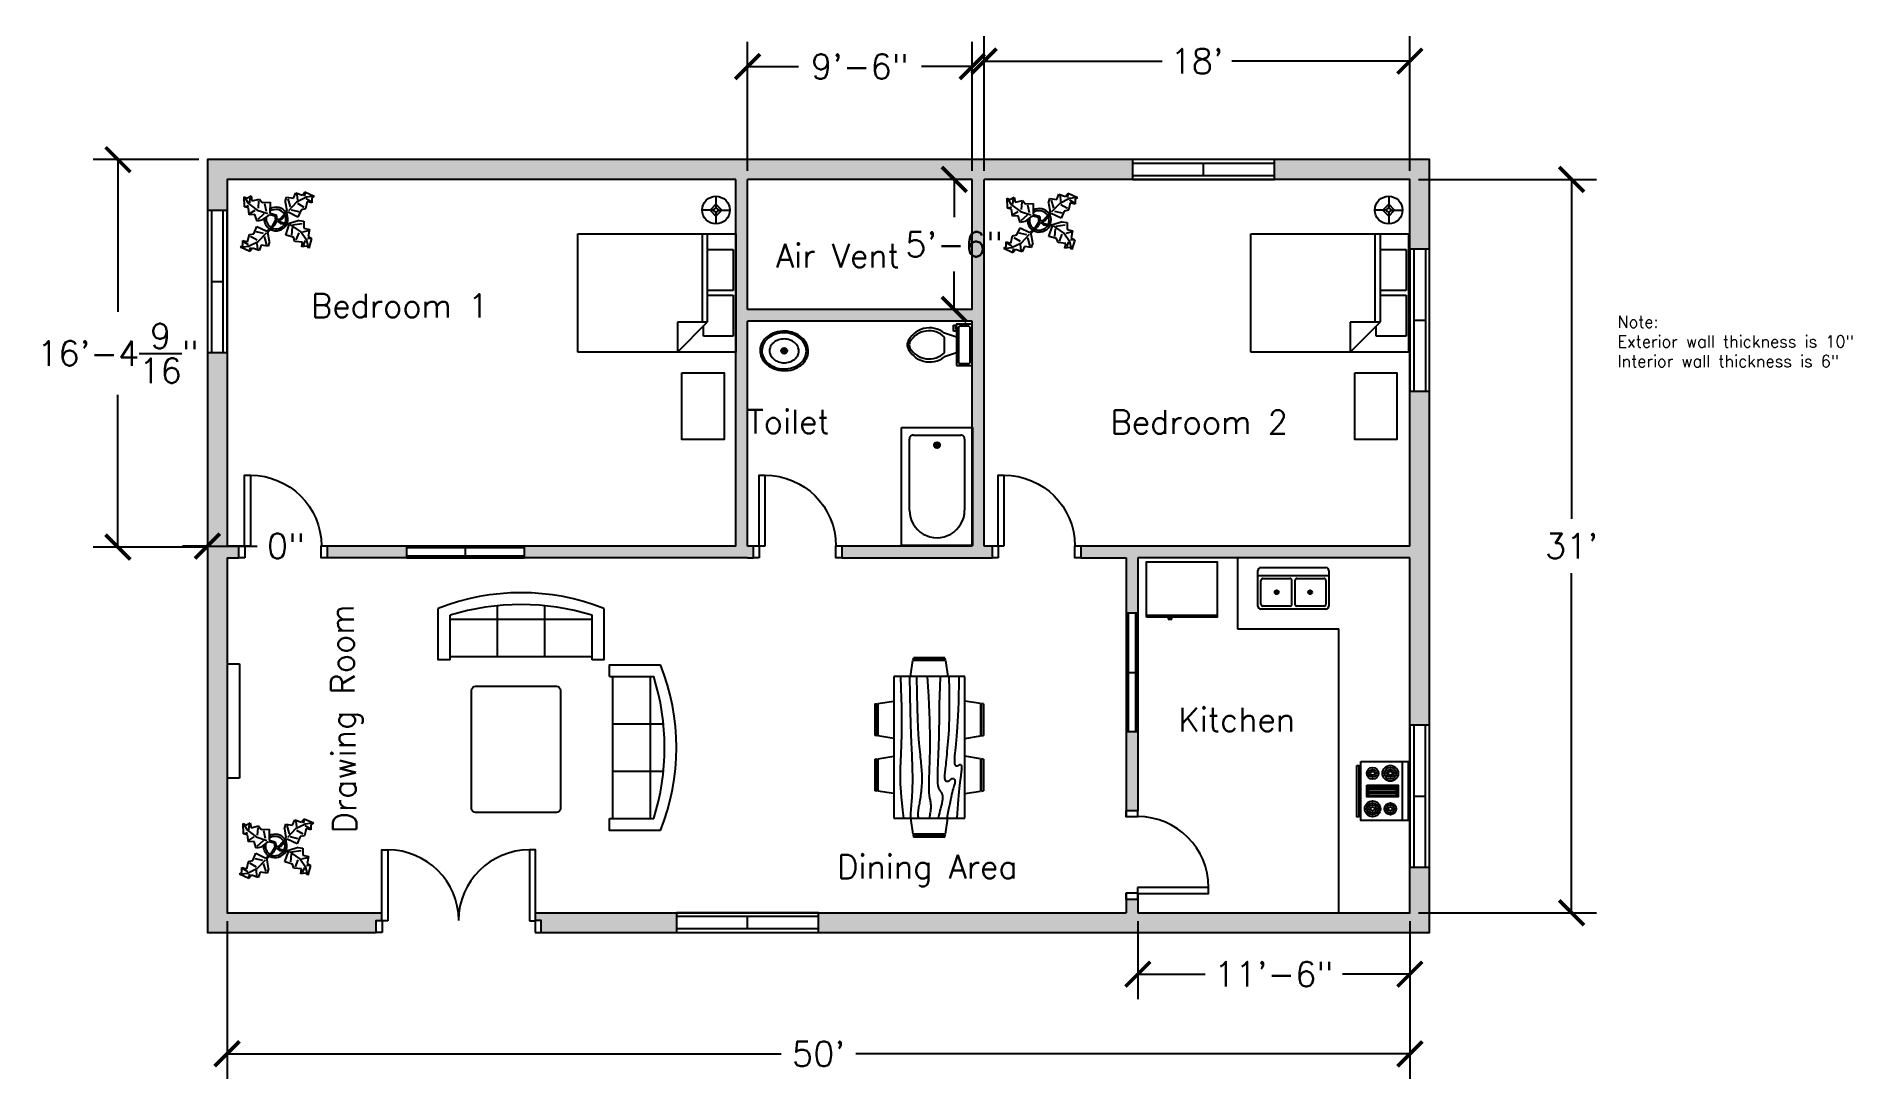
# Model space of a CAD drawing. Header units: inches. Extents: x -77 to 844, y -67 to 462.
import ezdxf

# ---------------------------------------------------------------- set-up
doc = ezdxf.new("R2010")
doc.units = ezdxf.units.IN
doc.header["$MEASUREMENT"] = 0
for name, color, linetype in [('blocks', 4, 'Continuous'), ('dim', 1, 'Continuous'), ('door', 6, 'Continuous'), ('hatches', 3, 'Continuous'), ('text', 2, 'Continuous'), ('window', 30, 'Continuous')]:
    doc.layers.add(name, color=color, linetype=linetype)
doc.styles.get("Standard").update_dxf_attribs({"font": 'simplex.shx'})
doc.dimstyles.new('dim', dxfattribs={"dimscale": 70, "dimtxt": 0.18, "dimasz": 0.18, "dimexe": 0.18, "dimexo": 0.0625, "dimgap": 0.09, "dimtad": 0, "dimtih": 1, "dimtoh": 1, "dimdec": 4, "dimzin": 0, "dimdsep": 46, "dimlunit": 4, "dimtxsty": 'Standard', "dimblk": 'ARCHTICK', "dimcen": 0.09, "dimadec": 0, "dimazin": 0, "dimtfac": 1, "dimtdec": 4, "dimtofl": 0, "dimtmove": 0, "dimatfit": 3, "dimfxl": 1, "dimtolj": 1, "dimtzin": 0, "dimarcsym": 0})

# ---------------------------------------------------------------- blocks, each defined once
blk = doc.blocks.new('door 1')
at = {"layer": 'door'}
for points in [[(-5.89, 5.89), (-2.89, 5.89), (-2.89, 41.89), (-5.89, 41.89)], [(-44.83, 0), (-41.83, 0), (-41.83, 6), (-44.83, 6)], [(-3, 0), (0, 0), (0, 6), (-3, 6)]]:
    blk.add_lwpolyline(points, close=True, dxfattribs=at)
blk.add_arc((-5.89, 5.89), 36, 90, 179.6934, dxfattribs=at)
blk = doc.blocks.new('door 2')
at = {"layer": 'door'}
for points in [[(-77.76, 5.89), (-80.76, 5.89), (-80.76, 41.89), (-77.76, 41.89)], [(-5.89, 5.89), (-2.89, 5.89), (-2.89, 41.89), (-5.89, 41.89)], [(-80.65, 0), (-83.65, 0), (-83.65, 6), (-80.65, 6)], [(-3, 0), (0, 0), (0, 6), (-3, 6)]]:
    blk.add_lwpolyline(points, close=True, dxfattribs=at)
for centre, start, end in [((-77.76, 5.89), 0.3066, 90), ((-5.89, 5.89), 90, 179.6934)]:
    blk.add_arc(centre, 36, start, end, dxfattribs=at)
blk = doc.blocks.new('window 1')
at = {"layer": 'window'}
for p, q in [((0, 6), (-60, 6)), ((-60, 6), (-60, 0)), ((0, 5), (-60, 5)), ((-60, 1), (0, 1)), ((-60, 0), (0, 0)), ((-30, 1), (-30, 5)), ((0, 0), (0, 6))]:
    blk.add_line(p, q, dxfattribs=at)
blk = doc.blocks.new('window 2')
at = {"layer": 'window'}
for p, q in [((0, 10), (-72, 10)), ((-72, 10), (-72, 0)), ((0, 0), (0, 10)), ((0, 8), (-72, 8)), ((-72, 2), (0, 2)), ((-72, 0), (0, 0)), ((-36, 2), (-36, 8))]:
    blk.add_line(p, q, dxfattribs=at)
blk = doc.blocks.new('Dining Set - 36 x 72 in.')
at = {"linetype": 'Continuous'}
for p, q in [((-22.2343, 26.00059), (-23.4847, 17.99762)), ((-22.2304, 26), (-5.7608, 26)), ((-22, 27.5), (-22.1562, 26.50042)), ((-5.8416, 26.5), (-22.1534, 26.5)), ((-22, 27.5), (-6, 27.5)), ((-5.8437, 26.49966), (-6, 27.5)), ((-4.5152, 17.99762), (-5.7655, 25.99926)), ((5.7657, 26.00059), (4.5153, 17.99762)), ((5.7696, 26), (22.2392, 26)), ((6, 27.5), (5.8438, 26.50042)), ((22.1584, 26.5), (5.8466, 26.5)), ((6, 27.5), (22, 27.5)), ((22.1563, 26.49966), (22, 27.5)), ((23.4848, 17.99762), (22.2345, 25.99926)), ((-44.0006, 8.23428), (-35.9976, 9.48474)), ((36, 18), (-36, 18)), ((-36, 18), (-36, -18)), ((44.0006, 8.23428), (35.9976, 9.48474)), ((36, -18), (36, 18)), ((-45.5, 8), (-44.5004, 8.15617)), ((-45.5, 8), (-45.5, -8)), ((-44.5, -8.15843), (-44.5, 8.15338)), ((-44, 8.23041), (-44, -8.23915)), ((44, 8.23041), (44, -8.23915)), ((44.5, -8.15843), (44.5, 8.15338)), ((45.5, 8), (44.5005, 8.15617)), ((45.5, 8), (45.5, -8)), ((-44.4997, -8.15631), (-45.5, -8)), ((-35.9976, -9.48476), (-43.9993, -8.2345)), ((35.9976, -9.48476), (43.9993, -8.2345)), ((44.4997, -8.15631), (45.5, -8)), ((-36, -18), (36, -18)), ((-22.2343, -26.0006), (-23.4847, -17.99762)), ((-4.5152, -17.99762), (-5.7655, -25.99928)), ((5.7657, -26.0006), (4.5153, -17.99762)), ((23.4848, -17.99762), (22.2345, -25.99928)), ((-22.2304, -26), (-5.7608, -26)), ((-22, -27.5), (-22.1562, -26.50044)), ((-5.8416, -26.5), (-22.1534, -26.5)), ((-22, -27.5), (-6, -27.5)), ((-5.8437, -26.49967), (-6, -27.5)), ((5.7696, -26), (22.2392, -26)), ((6, -27.5), (5.8438, -26.50044)), ((22.1584, -26.5), (5.8466, -26.5)), ((6, -27.5), (22, -27.5)), ((22.1563, -26.49967), (22, -27.5))]:
    blk.add_line(p, q, dxfattribs=at)
for points in [[(-36, 15), (-31.1772, 14.97754), (-26.8079, 14.91406), (-22.8538, 14.81543), (-19.276, 14.6875), (-16.0362, 14.53613), (-13.0957, 14.36718), (-10.4159, 14.18652), (-7.9583, 14), (-5.6904, 13.81315), (-3.6035, 13.63021), (-1.6954, 13.45508), (0.0365, 13.29166), (1.5945, 13.14388), (2.9811, 13.01562), (4.1988, 12.9108), (5.25, 12.83333), (6.1393, 12.78613), (6.8802, 12.76823), (7.4883, 12.77767), (7.9792, 12.8125), (8.3685, 12.87077), (8.6719, 12.95052), (8.9049, 13.0498), (9.0833, 13.16666), (9.2205, 13.29899), (9.3216, 13.44401), (9.3895, 13.59879), (9.4271, 13.76041), (9.4373, 13.92594), (9.4232, 14.09245), (9.3875, 14.257), (9.3333, 14.41666), (9.2638, 14.56917), (9.1836, 14.71484), (9.0975, 14.85465), (9.0104, 14.98958), (8.9272, 15.1206), (8.8529, 15.2487), (8.7922, 15.37483), (8.75, 15.5), (8.7305, 15.62467), (8.7344, 15.74739), (8.7617, 15.86621), (8.8125, 15.97916), (8.8867, 16.08431), (8.9844, 16.17968), (9.1055, 16.26334), (9.25, 16.33333), (9.4189, 16.38802), (9.6172, 16.42708), (9.8506, 16.45052), (10.125, 16.45833), (10.4463, 16.45052), (10.8203, 16.42708), (11.2529, 16.38802), (11.75, 16.33333), (12.3184, 16.26318), (12.9694, 16.17838), (13.7151, 16.07991), (14.5677, 15.96875), (15.5395, 15.84586), (16.6426, 15.71224), (17.8893, 15.56884), (19.2917, 15.41666), (20.859, 15.25667), (22.5879, 15.08984), (24.4721, 14.91715), (26.5052, 14.73958), (28.6809, 14.5581), (30.9929, 14.3737), (33.4347, 14.18733), (36, 14)], [(-36, 10), (-28.9766, 10.14274), (-23.1725, 10.20442), (-18.4241, 10.19775), (-14.5677, 10.13541), (-11.4399, 10.03011), (-8.877, 9.89453), (-6.7154, 9.74137), (-4.7917, 9.58333), (-2.9698, 9.43082), (-1.2246, 9.28515), (0.4415, 9.14534), (2.026, 9.01041), (3.5266, 8.87939), (4.9408, 8.7513), (6.266, 8.62516), (7.5, 8.5), (8.6411, 8.37549), (9.6914, 8.2539), (10.6538, 8.13818), (11.5312, 8.03125), (12.3267, 7.93603), (13.043, 7.85547), (13.6831, 7.79248), (14.25, 7.75), (14.7471, 7.7303), (15.1797, 7.73307), (15.5537, 7.75732), (15.875, 7.80208), (16.1494, 7.86637), (16.3828, 7.94922), (16.5811, 8.04964), (16.75, 8.16666), (16.8944, 8.29915), (17.0143, 8.44531), (17.1089, 8.60319), (17.1771, 8.77083), (17.218, 8.94629), (17.2305, 9.1276), (17.2137, 9.31282), (17.1667, 9.5), (17.0895, 9.6875), (16.987, 9.875), (16.8649, 10.0625), (16.7292, 10.25), (16.5856, 10.4375), (16.4401, 10.625), (16.2985, 10.8125), (16.1667, 11), (16.05, 11.18733), (15.9518, 11.3737), (15.8752, 11.5581), (15.8229, 11.73958), (15.798, 11.91715), (15.8034, 12.08984), (15.842, 12.25667), (15.9167, 12.41666), (16.0295, 12.56836), (16.1784, 12.70833), (16.3605, 12.83268), (16.5729, 12.9375), (16.8127, 13.01888), (17.0768, 13.07291), (17.3625, 13.0957), (17.6667, 13.08333), (17.9894, 13.03312), (18.3418, 12.94726), (18.7382, 12.82918), (19.1927, 12.68229), (19.7195, 12.51001), (20.3327, 12.31575), (21.0465, 12.10294), (21.875, 11.875), (22.8357, 11.63354), (23.959, 11.37304), (25.2786, 11.08618), (26.8282, 10.76562), (28.6414, 10.40405), (30.752, 9.99414), (33.1936, 9.52856), (36, 9)], [(-36, 5.5), (-30.7157, 5.3348), (-26.069, 5.20963), (-21.9946, 5.11767), (-18.4271, 5.05208), (-15.3009, 5.00602), (-12.5508, 4.97265), (-10.1112, 4.94515), (-7.9167, 4.91666), (-5.909, 4.88167), (-4.0586, 4.83984), (-2.3429, 4.79215), (-0.7396, 4.73958), (0.7739, 4.6831), (2.22, 4.6237), (3.6213, 4.56233), (5, 4.5), (6.373, 4.43782), (7.7344, 4.3776), (9.0723, 4.32129), (10.375, 4.27083), (11.6309, 4.22819), (12.8281, 4.19531), (13.9551, 4.17415), (15, 4.16666), (15.954, 4.17448), (16.819, 4.19791), (17.6001, 4.23698), (18.3021, 4.29166), (18.9299, 4.36198), (19.4883, 4.44791), (19.9823, 4.54948), (20.4167, 4.66666), (20.7969, 4.79899), (21.1302, 4.94401), (21.4245, 5.09879), (21.6875, 5.26041), (21.9271, 5.42594), (22.1511, 5.59245), (22.3672, 5.757), (22.5834, 5.91666), (22.8065, 6.06868), (23.0404, 6.21093), (23.2879, 6.34147), (23.5521, 6.45833), (23.8358, 6.55957), (24.142, 6.64323), (24.4735, 6.70735), (24.8334, 6.75), (25.2235, 6.76969), (25.642, 6.76692), (26.0858, 6.74267), (26.5521, 6.69791), (27.0379, 6.63362), (27.5404, 6.55078), (28.0565, 6.45036), (28.5834, 6.33333), (29.1242, 6.19987), (29.7071, 6.04687), (30.3661, 5.87044), (31.1354, 5.66666), (32.0493, 5.43164), (33.142, 5.16146), (34.4475, 4.85221), (36, 4.5)], [(-36, -1), (-30.7915, -0.6591), (-26.0195, -0.38216), (-21.6519, -0.16284), (-17.6563, 0.00521), (-14.0005, 0.12833), (-10.6523, 0.21289), (-7.5796, 0.26522), (-4.75, 0.29166), (-2.134, 0.29793), (0.2878, 0.28711), (2.5317, 0.26163), (4.6146, 0.22396), (6.5529, 0.17651), (8.3633, 0.12174), (10.0623, 0.06209), (11.6667, 0), (13.1899, -0.06201), (14.6341, -0.1211), (15.9982, -0.17432), (17.2813, -0.21875), (18.4823, -0.25147), (19.6003, -0.26953), (20.6343, -0.27002), (21.5834, -0.25), (22.4481, -0.20768), (23.2357, -0.14584), (23.9549, -0.06836), (24.6146, 0.02083), (25.2235, 0.11784), (25.7904, 0.21875), (26.3241, 0.31966), (26.8334, 0.41666), (27.3265, 0.50618), (27.8099, 0.58593), (28.2894, 0.65397), (28.7709, 0.70833), (29.2601, 0.74707), (29.763, 0.76823), (30.2855, 0.76985), (30.8334, 0.75), (31.4088, 0.70784), (31.9994, 0.64713), (32.589, 0.57275), (33.1615, 0.48958), (33.7008, 0.4025), (34.1908, 0.3164), (34.6153, 0.23616), (34.9584, 0.16666), (35.2099, 0.11165), (35.3848, 0.07031), (35.504, 0.04069), (35.5886, 0.02083), (35.6594, 0.00879), (35.7377, 0.0026), (35.8442, 0.00032), (36, 0)], [(-36, -6.5), (-27.1843, -6.31267), (-20.084, -6.1263), (-14.469, -5.9419), (-10.1094, -5.76042), (-6.7752, -5.58285), (-4.2363, -5.41016), (-2.2629, -5.24333), (-0.625, -5.08334), (0.8708, -4.93099), (2.2715, -4.78646), (3.5872, -4.64974), (4.8281, -4.52084), (6.0046, -4.39974), (7.127, -4.28646), (8.2053, -4.18099), (9.25, -4.08334), (10.2705, -3.99382), (11.2734, -3.91407), (12.2647, -3.84603), (13.25, -3.79167), (14.2354, -3.75293), (15.2266, -3.73177), (16.2295, -3.73015), (17.25, -3.75), (18.2912, -3.79248), (19.3451, -3.85547), (20.4009, -3.93604), (21.4479, -4.03125), (22.4754, -4.13819), (23.4727, -4.25391), (24.4289, -4.37549), (25.3334, -4.5), (26.1785, -4.62492), (26.9694, -4.74935), (27.7145, -4.87281), (28.4219, -4.99479), (29.1, -5.11483), (29.7572, -5.23242), (30.4016, -5.34709), (31.0417, -5.45834), (31.6837, -5.56437), (32.3262, -5.65821), (32.9658, -5.73153), (33.599, -5.77604), (34.2224, -5.78345), (34.8327, -5.74545), (35.4264, -5.65373), (36, -5.5)], [(-36, -10), (-26.4022, -9.81299), (-18.4675, -9.62891), (-11.9839, -9.45069), (-6.7396, -9.28125), (-2.5226, -9.12354), (0.8789, -8.98047), (3.6769, -8.85498), (6.0833, -8.75), (8.2767, -8.66765), (10.3021, -8.60677), (12.1712, -8.56543), (13.8958, -8.54167), (15.4876, -8.53353), (16.9583, -8.53907), (18.3197, -8.55632), (19.5834, -8.58334), (20.7616, -8.61841), (21.8685, -8.66081), (22.9188, -8.71004), (23.9271, -8.76563), (24.9081, -8.82707), (25.8763, -8.89388), (26.8465, -8.96558), (27.8334, -9.04167), (28.8474, -9.12118), (29.8828, -9.20117), (30.93, -9.27824), (31.9792, -9.34896), (33.0205, -9.40991), (34.0443, -9.45768), (35.0407, -9.48885), (36, -9.5)], [(-36, -14.5), (-30.0881, -14.33513), (-25.0332, -14.21224), (-20.7312, -14.12647), (-17.0781, -14.07292), (-13.97, -14.04671), (-11.3027, -14.04297), (-8.9724, -14.05681), (-6.875, -14.08334), (-4.9224, -14.11833), (-3.0905, -14.16016), (-1.3709, -14.20785), (0.2448, -14.26042), (1.7647, -14.3169), (3.1973, -14.3763), (4.5507, -14.43767), (5.8333, -14.5), (7.0554, -14.5621), (8.235, -14.62175), (9.3922, -14.67652), (10.5469, -14.72396), (11.7192, -14.76164), (12.929, -14.78711), (14.1965, -14.79794), (15.5417, -14.79167), (16.9933, -14.76424), (18.6152, -14.70508), (20.4804, -14.60197), (22.6615, -14.44271), (25.2312, -14.21509), (28.2624, -13.9069), (31.8277, -13.50594), (36, -13)]]:
    blk.add_lwpolyline(points, dxfattribs=at)
blk = doc.blocks.new('Refrigerator-2 door - 36 in top')
for p, q in [((0, -26.999999), (36, -26.999999)), ((12, -26.999999), (12, -28.999999)), ((11, -27.999999), (11, -28.999999)), ((11, -28.999999), (13, -28.999999)), ((13, -28.999999), (13, -27.999999))]:
    blk.add_line(p, q)
blk.add_lwpolyline([(0, -27.999999), (0, 0), (36, 0), (36, -27.999999)], close=True)
blk = doc.blocks.new('Bed - Queen')
at = {"linetype": 'Continuous'}
for p, q in [((0, -80.00003), (0, 0)), ((0, 0), (59.99999, 0)), ((59.99999, 0), (59.99999, -80.00003)), ((7.99999, -1.2), (28.79998, -1.2)), ((7.99999, -14.4), (7.99999, -1.2)), ((28.79998, -1.2), (28.79998, -14.4)), ((31.19999, -1.2), (51.99999, -1.2)), ((31.19999, -14.4), (31.19999, -1.2)), ((51.99999, -1.2), (51.99999, -16.4)), ((0, -14.4), (44.8, -14.4)), ((44.8, -16.8), (0, -16.8)), ((59.99999, -29.6), (44.8, -14.4)), ((44.8, -14.4), (44.8, -29.6)), ((51.99999, -16.4), (46.79936, -16.4)), ((44.8, -29.6), (59.99999, -29.6)), ((59.99999, -80.00003), (0, -80.00003))]:
    blk.add_line(p, q, dxfattribs=at)
blk = doc.blocks.new('Lamp - Table')
at = {"linetype": 'Continuous'}
for p, q in [((-1, 0), (-7, 0)), ((0, 3), (-3, 0)), ((-3, 0), (0, -3)), ((0, 7), (0, 1)), ((3, 0), (0, 3)), ((0, -3), (3, 0)), ((1, 0), (7, 0)), ((0, -1), (0, -7))]:
    blk.add_line(p, q, dxfattribs=at)
for radius in [7, 1]:
    blk.add_circle((0, 0), radius, dxfattribs=at)
blk = doc.blocks.new('Plant - Rubber or Philodendron')
at = {"linetype": 'Continuous'}
for p, q in [((-16.2005, 11.4774), (-13.9899, 8.1064)), ((-16.2005, 11.4774), (-14.8639, 10.7964)), ((-16.0159, 6.3329), (-16.2005, 11.4774)), ((-14.8639, 10.7964), (-12.6195, 11.8975)), ((-13.3174, 8.325), (-13.0735, 11.0065)), ((-12.6195, 11.8975), (-12.1909, 9.4345)), ((-12.1909, 9.4345), (-8.3829, 10.3)), ((-8.8369, 9.409), (-9.0894, 5.6095)), ((-8.3829, 10.3), (-7.0549, 8.501)), ((4.6914, 8.8812), (5.3859, 11.2828)), ((5.3859, 11.2828), (8.8871, 10.7908)), ((5.9878, 10.4842), (7.1971, 6.3869)), ((8.8871, 10.7908), (9.9809, 13.4933)), ((9.9809, 13.4933), (13.3837, 12.301)), ((15.3859, 11.3055), (10.3916, 8.7942)), ((10.5828, 12.6946), (10.8893, 9.7953)), ((13.3837, 12.301), (14.68, 13.9039)), ((14.5816, 13.2037), (14.3848, 11.8033)), ((14.68, 13.9039), (19.3848, 11.8146)), ((15.2875, 10.6053), (17.5907, 9.2105)), ((19.3848, 11.8146), (15.3859, 11.3055)), ((19.3848, 11.8146), (18.1868, 10.9119)), ((18.1868, 10.9119), (18.1925, 8.4119)), ((-14.0069, 5.8704), (-16.0159, 6.3329)), ((-15.3434, 6.5514), (-13.9984, 6.9884)), ((-13.5868, 2.2894), (-14.0069, 5.8704)), ((-13.9899, 8.1064), (-9.5434, 4.7185)), ((-10.6784, 2.491), (-13.5868, 2.2894)), ((-13.1329, 3.1804), (-10.6614, 4.727)), ((-9.5858, -0.8715), (-10.6784, 2.491)), ((-9.5434, 4.7185), (-4.1917, 2.9888)), ((-9.1318, 0.0195), (-5.9793, 2.9025)), ((-7.1228, -0.443), (-3.5248, 2.2131)), ((-7.0549, 8.501), (-3.0284, 8.6941)), ((-4.8529, 4.012), (-5.7184, 7.82)), ((-3.5248, 2.2131), (-3.3011, 2.4355)), ((-3.3011, 2.4355), (-0.5306, 1.7947)), ((-3.0284, 8.6941), (-3.0709, 3.1041)), ((-3.0709, 3.1041), (0.0797, 2.3163)), ((-0.5306, 1.7947), (-0.2255, -0.5527)), ((-0.5306, 1.7947), (-0.5306, 1.7947)), ((0.0797, 2.3163), (0.4866, -0.031)), ((0.4866, -0.031), (2.1141, 0.2298)), ((2.1141, 0.2298), (5.4346, 3.9146)), ((6.1032, 3.6844), (2.8262, -0.031)), ((4.6914, 8.8812), (5.5014, 4.4831)), ((5.4346, 3.9146), (5.5014, 4.4831)), ((11.1089, 1.1958), (6.1032, 3.6844)), ((10.3916, 8.7942), (6.2847, 4.4028)), ((7.7005, 4.8881), (11.5025, 3.9967)), ((14.2977, 6.1031), (10.9934, 7.9956)), ((12.7005, 4.8994), (11.1089, 1.1958)), ((14.8995, 5.3044), (12.7005, 4.8994)), ((15.7909, 9.1065), (14.8995, 5.3044)), ((18.1925, 8.4119), (15.7909, 9.1065)), ((-14.4141, -11.4699), (-13.5228, -7.6679)), ((-13.5228, -7.6679), (-11.3237, -7.2629)), ((-12.921, -8.4665), (-9.6166, -10.359)), ((-11.3237, -7.2629), (-9.7321, -3.5593)), ((-6.3237, -7.2516), (-10.1257, -6.3602)), ((-9.7321, -3.5593), (-4.7264, -6.0479)), ((-7.1228, -0.443), (-9.5858, -0.8715)), ((-9.0148, -11.1577), (-4.9047, -6.8122)), ((-4.611, -12.8477), (-5.8203, -8.7504)), ((-2.019, -3.6148), (-4.7264, -6.0479)), ((-4.1246, -6.8466), (-4.0579, -6.2781)), ((-3.3146, -11.2447), (-4.1246, -6.8466)), ((-4.0579, -6.2781), (-0.9375, -3.1608)), ((-2.019, -3.6148), (-0.2255, -0.5527)), ((-0.9375, -3.1608), (0.5883, -0.8135)), ((0.5883, -0.8135), (2.2447, -2.0916)), ((2.8262, -0.031), (1.3003, -0.5527)), ((1.3003, -0.5527), (2.4193, -1.4655)), ((2.2447, -2.0916), (6.7108, -2.6626)), ((2.4193, -1.4655), (6.895, -2.1175)), ((4.943, -7.9659), (6.7108, -2.6626)), ((8.8321, -9.0266), (4.943, -7.9659)), ((11.6605, -0.5413), (6.895, -2.1175)), ((12.3677, -6.1981), (7.219, -2.6772)), ((8.125, -4.0768), (7.7715, -7.9659)), ((8.3544, -2.7453), (13.1973, -2.1704)), ((9.5392, -11.1479), (8.8321, -9.0266)), ((10.2463, -10.4408), (11.6605, -6.9053)), ((11.6605, -0.5413), (14.1354, -0.8948)), ((15.5496, -10.7943), (12.3677, -6.1981)), ((16.2567, -5.8446), (13.4283, -6.5517)), ((14.1354, -0.8948), (14.1354, -4.4304)), ((14.1354, -4.4304), (16.9638, -5.1375)), ((16.9638, -5.1375), (16.2567, -8.673)), ((16.2567, -8.673), (18.0245, -9.7337)), ((-18.008, -14.1781), (-16.8101, -13.2754)), ((-18.008, -14.1781), (-14.0091, -13.669)), ((-13.3032, -16.2674), (-18.008, -14.1781)), ((-16.8157, -10.7754), (-14.4141, -11.4699)), ((-16.8101, -13.2754), (-16.8157, -10.7754)), ((-13.9107, -12.9688), (-16.2139, -11.574)), ((-14.0091, -13.669), (-9.0148, -11.1577)), ((-12.0069, -14.6645), (-13.3032, -16.2674)), ((-13.2048, -15.5672), (-13.008, -14.1668)), ((-8.6042, -15.8568), (-12.0069, -14.6645)), ((-9.206, -15.0581), (-9.5126, -12.1588)), ((-7.5103, -13.1543), (-8.6042, -15.8568)), ((-4.0092, -13.6463), (-7.5103, -13.1543)), ((-3.3146, -11.2447), (-4.0092, -13.6463)), ((13.4283, -11.5015), (9.5392, -11.1479)), ((13.0748, -13.9763), (13.4283, -11.5015)), ((15.5496, -13.6228), (13.0748, -13.9763)), ((14.8425, -10.7943), (13.7819, -13.2692)), ((16.6103, -14.6834), (15.5496, -10.7943)), ((16.6103, -14.6834), (15.5496, -13.6228)), ((17.3174, -9.7337), (15.9032, -9.7337)), ((18.0245, -9.7337), (16.6103, -14.6834))]:
    blk.add_line(p, q, dxfattribs=at)
for centre, radius, start, end in [((0.0308, 0.1664), 6, 178.6147, 235.1169), ((0.0308, 0.1664), 5, 168.1647, 238.6725), ((0, 0), 6.1275, 34.37569, 120.1028), ((-0.0601, -0.2075), 5.2461, 33.82192, 124.9414), ((-0.2664, 0.1682), 5.2775, 338.4094, 20.03007), ((-0.098, 0.1364), 6.1288, 341.2017, 26.09184), ((-0.0234, 0.3825), 6.1492, 242.5812, 331.2714), ((-0.1102, 0.4886), 5.2883, 247.3711, 327.472)]:
    blk.add_arc(centre, radius, start, end, dxfattribs=at)
blk = doc.blocks.new('Sink - Oval top')
for p, q in [((-1, 0), (1, 0)), ((0, 1), (0, -1))]:
    blk.add_line(p, q)
at = {"linetype": 'Continuous'}
for points in [[(-12.23, 0.39, 0.117634), (-11.46, -3.36, 0.104469), (-8.88, -6.8, 0.090016), (-5.08, -9.07, 0.08192), (-0.32, -10.02, 0.08192), (4.49, -9.38, 0.090016), (8.42, -7.36, 0.104469), (11.22, -4.09, 0.117634), (12.23, -0.39, 0.117634), (11.46, 3.36, 0.104469), (8.88, 6.8, 0.090016), (5.08, 9.07, 0.08192), (0.32, 10.02, 0.08192), (-4.49, 9.38, 0.090016), (-8.42, 7.36, 0.104469), (-11.22, 4.09, 0.117634)], [(-11.29, 0.16, 0.118622), (-10.52, -3.25, 0.104678), (-8.07, -6.36, 0.089562), (-4.54, -8.37, 0.081185), (-0.13, -9.15, 0.081185), (4.3, -8.49, 0.089562), (7.89, -6.58, 0.104678), (10.42, -3.55, 0.118622), (11.29, -0.16, 0.118622), (10.52, 3.25, 0.104678), (8.07, 6.36, 0.089562), (4.54, 8.37, 0.081185), (0.13, 9.15, 0.081185), (-4.3, 8.49, 0.089562), (-7.89, 6.58, 0.104678), (-10.42, 3.55, 0.118622)], [(-7.42, 0.08, 0.118283), (-6.91, -2.17, 0.104607), (-5.29, -4.21, 0.089718), (-2.97, -5.53, 0.081436), (-0.07, -6.04, 0.081436), (2.84, -5.59, 0.089718), (5.2, -4.33, 0.104607), (6.86, -2.32, 0.118283), (7.42, -0.08, 0.118283), (6.91, 2.17, 0.104607), (5.29, 4.21, 0.089718), (2.97, 5.53, 0.081436), (0.07, 6.04, 0.081436), (-2.84, 5.59, 0.089718), (-5.2, 4.33, 0.104607), (-6.86, 2.32, 0.118283)]]:
    blk.add_lwpolyline(points, format="xyb", close=True, dxfattribs=at)
for radius in [1.5, 1]:
    blk.add_circle((0, 0), radius)
blk = doc.blocks.new('Toilet - top')
for p, q in [((-10, -8.5), (-8, -8.5)), ((-10, -9.5), (-10, -8.5)), ((-8, -8.5), (-8, -8)), ((-7, -8), (-7, -9.5)), ((-4, -8), (-6, -14)), ((4, -8), (6, -14)), ((9.5, -6), (9.5, -2)), ((-7, -9.5), (-10, -9.5)), ((4, -14), (-4, -14))]:
    blk.add_line(p, q)
blk.add_lwpolyline([(10.5, -8), (10.5, 0), (-10.5, 0), (-10.5, -8)], close=True)
for points in [[(-9.5, -2), (-9.5, -6)], [(8.5, -1), (-8.5, -1)], [(-8.5, -7), (8.5, -7)]]:
    blk.add_lwpolyline(points)
for centre, radius, start, end in [((-8.62, -1.88), 0.884, 81.8699, 188.1301), ((-8.62, -6.12), 0.884, 171.8699, 278.1301), ((8.62, -1.88), 0.884, 351.8699, 98.1301), ((8.62, -6.12), 0.884, 261.8699, 8.1301), ((3.52, -21.58), 12.17, 141.46911, 247.97143), ((4.2, -21.82), 11.33, 136.36773, 238.94682), ((-3.52, -21.58), 12.17, 292.02843, 38.53071), ((-4.2, -21.82), 11.33, 301.05301, 43.63209), ((0, -27.88), 4, 245.73182, 294.26817), ((0, -29), 4, 254.86053, 285.13947)]:
    blk.add_arc(centre, radius, start, end)
blk = doc.blocks.new('Bath Tub - 26 x 60 in.')
for p, q in [((8, -18), (10, -18)), ((9, -17), (9, -19))]:
    blk.add_line(p, q)
blk.add_lwpolyline([(0, -36), (0, 0), (60, 0), (60, -36)], close=True)
for points in [[(4, -30), (4, -6)], [(6, -4), (42, -4)], [(42, -32), (6, -32)]]:
    blk.add_lwpolyline(points)
for radius in [1.5, 1]:
    blk.add_circle((9, -18), radius)
for centre, radius, start, end in [((5.75, -5.75), 1.77, 81.8699, 188.1301), ((42, -18), 14, 270, 90), ((5.75, -30.25), 1.77, 171.8699, 278.1301)]:
    blk.add_arc(centre, radius, start, end)
blk = doc.blocks.new('Sofa - Roundback 7 ft.')
at = {"linetype": 'Continuous'}
for p, q in [((-12.00002, -32.4421), (-12.00003, -6.5971)), ((11.99997, -32.4421), (11.99998, -6.5971)), ((-36.000027, -34), (-36.000027, -11.4696)), ((-35.999844, -13.3819), (35.9998, -13.3819)), ((35.99998, -34), (35.99998, -11.4696)), ((-36.000027, -32.4421), (35.99998, -32.4421))]:
    blk.add_line(p, q, dxfattribs=at)
for points in [[(-36.000027, -34), (-42.000027, -34), (-42.000027, -8)], [(41.99998, -8), (41.99998, -34), (35.99998, -34)]]:
    blk.add_lwpolyline(points, dxfattribs=at)
for centre, radius, start, end in [((0, -114.25), 114.25, 68.43141, 111.5686), ((-0.00001, -127.1968), 121.1968, 72.72033, 107.2797)]:
    blk.add_arc(centre, radius, start, end, dxfattribs=at)
blk = doc.blocks.new('Range-Oven - 30 in top')
for p, q in [((0, -3), (30, -3)), ((12, -6), (18, -6)), ((13, -20), (13, -6)), ((14, -6), (14, -20)), ((15, -20), (15, -6)), ((16, -6), (16, -20)), ((17, -20), (17, -6)), ((6, -24), (6, -25)), ((8, -25), (8, -24)), ((18, -20), (12, -20)), ((22, -25), (22, -24)), ((24, -24), (24, -25))]:
    blk.add_line(p, q)
for points in [[(0, -24), (0, 0), (30, 0), (30, -24)], [(12, -21), (12, -5), (18, -5), (18, -21)], [(2, -26), (2, -25), (28, -25), (28, -26)]]:
    blk.add_lwpolyline(points, close=True)
for centre, radius in [((6, -9), 4), ((6, -9), 3), ((6, -9), 2), ((6, -9), 1), ((24, -9), 3), ((24, -9), 2), ((24, -9), 1), ((6, -18), 3), ((6, -18), 2), ((6, -18), 1), ((24, -18), 4), ((24, -18), 3), ((24, -18), 2), ((24, -18), 1)]:
    blk.add_circle(centre, radius)
blk = doc.blocks.new('Sink-double - 36 in top')
for p, q in [((-18, -4), (18, -4)), ((-0.75, -18.5), (-0.75, -6.5)), ((0.75, -6.5), (0.75, -18.5))]:
    blk.add_line(p, q)
for points in [[(-16.5, 0), (16.5, 0)], [(-18, -19.5), (-18, -1.5)], [(-16.5, -18.5), (-16.5, -6.5)], [(-15.5, -5.5), (-1.75, -5.5)], [(1.75, -5.5), (15.5, -5.5)], [(16.5, -6.5), (16.5, -18.5)], [(18, -1.5), (18, -19.5)], [(16.5, -21), (-16.5, -21)], [(-1.75, -19.5), (-15.5, -19.5)], [(15.5, -19.5), (1.75, -19.5)]]:
    blk.add_lwpolyline(points)
for centre, radius in [((-8.5, -12.5), 1), ((-8.5, -12.5), 0.5), ((8.5, -12.5), 1), ((8.5, -12.5), 0.5)]:
    blk.add_circle(centre, radius)
for centre, radius, start, end in [((-16.5, -1.5), 1.5, 90, 180), ((16.5, -1.5), 1.5, 0, 90), ((-15.5, -6.5), 1, 90, 180), ((-1.75, -6.5), 1, 0, 90), ((1.75, -6.5), 1, 90, 180), ((15.5, -6.5), 1, 0, 90), ((-16.5, -19.5), 1.5, 180, 270), ((-15.5, -18.5), 1, 180, 270), ((-1.75, -18.5), 1, 270, 0), ((1.75, -18.5), 1, 180, 270), ((15.5, -18.5), 1, 270, 0), ((16.5, -19.5), 1.5, 270, 0)]:
    blk.add_arc(centre, radius, start, end)
blk = doc.blocks.new('_ArchTick')
at = {"color": 0, "linetype": 'ByBlock', "const_width": 0.15}
blk.add_lwpolyline([(-0.5, -0.5), (0.5, 0.5)], dxfattribs=at)
blk = doc.blocks.new('*D35')
at = {"layer": 'Defpoints', "color": 0, "transparency": 16777216}
for p in [(9.43, 399.39), (9.43, 399.39), (9.43, 203.39)]:
    blk.add_point(p, dxfattribs=at)
at = {"layer": 'dim', "color": 0, "lineweight": -2, "transparency": 16777216}
for p, q in [((9.43, 395.01), (9.43, 190.79)), ((9.43, 395.01), (9.43, 190.79)), ((9.43, 203.39), (-3.17, 203.39)), ((9.43, 203.39), (34.63, 203.39))]:
    blk.add_line(p, q, dxfattribs=at)
at = {"layer": 'dim', "color": 0, "lineweight": -2, "transparency": 16777216, "xscale": 12.6, "yscale": 12.6, "zscale": 12.6}
blk.add_blockref('_ArchTick', (9.43, 203.39), dxfattribs=at)
at = {"layer": 'dim', "color": 0, "lineweight": -2, "transparency": 16777216, "xscale": 12.6, "yscale": 12.6, "zscale": 12.6, "rotation": 180}
blk.add_blockref('_ArchTick', (9.43, 203.39), dxfattribs=at)
at = {"layer": 'dim', "color": 0, "transparency": 16777216, "insert": (49.33, 203.39), "char_height": 12.6, "attachment_point": 5}
blk.add_mtext('\\A1;0"', dxfattribs=at)
blk = doc.blocks.new('*D36')
at = {"layer": 'Defpoints', "color": 0, "transparency": 16777216}
for p in [(9.43, 399.39), (-35.92, 202.85), (11.68, 202.85)]:
    blk.add_point(p, dxfattribs=at)
at = {"layer": 'dim', "color": 0, "lineweight": -2, "transparency": 16777216}
for p, q in [((5.06, 399.39), (-48.52, 399.39)), ((-35.92, 399.39), (-35.92, 322.12)), ((-35.92, 202.85), (-35.92, 280.12)), ((7.31, 202.85), (-48.52, 202.85))]:
    blk.add_line(p, q, dxfattribs=at)
at = {"layer": 'dim', "color": 0, "lineweight": -2, "transparency": 16777216, "xscale": 12.6, "yscale": 12.6, "zscale": 12.6}
for p, rotation in [((-35.92, 399.39), 90), ((-35.92, 202.85), 270)]:
    blk.add_blockref('_ArchTick', p, dxfattribs=dict(at, rotation=rotation))
at = {"layer": 'dim', "color": 0, "transparency": 16777216, "insert": (-35.92, 301.12), "char_height": 12.6, "attachment_point": 5}
blk.add_mtext('\\A1;16\'-4{\\H1x;\\S9/16;}"', dxfattribs=at)
blk = doc.blocks.new('*D37')
at = {"layer": 'Defpoints', "color": 0, "transparency": 16777216}
for p in [(19.43, 17.39), (619.43, 17.39), (619.43, -54.22)]:
    blk.add_point(p, dxfattribs=at)
at = {"layer": 'dim', "color": 0, "lineweight": -2, "transparency": 16777216}
for p, q in [((19.43, 13.01), (19.43, -66.82)), ((619.43, 13.01), (619.43, -66.82)), ((19.43, -54.22), (300.53, -54.22)), ((619.43, -54.22), (338.33, -54.22))]:
    blk.add_line(p, q, dxfattribs=at)
at = {"layer": 'dim', "color": 0, "lineweight": -2, "transparency": 16777216, "xscale": 12.6, "yscale": 12.6, "zscale": 12.6, "rotation": 180}
blk.add_blockref('_ArchTick', (19.43, -54.22), dxfattribs=at)
at = {"layer": 'dim', "color": 0, "lineweight": -2, "transparency": 16777216, "xscale": 12.6, "yscale": 12.6, "zscale": 12.6}
blk.add_blockref('_ArchTick', (619.43, -54.22), dxfattribs=at)
at = {"layer": 'dim', "color": 0, "transparency": 16777216, "insert": (319.43, -54.22), "char_height": 12.6, "attachment_point": 5}
blk.add_mtext("\\A1;50'", dxfattribs=at)
blk = doc.blocks.new('*D38')
at = {"layer": 'Defpoints', "color": 0, "transparency": 16777216}
for p in [(619.43, 389.39), (619.43, 17.39), (701.46, 17.39)]:
    blk.add_point(p, dxfattribs=at)
at = {"layer": 'dim', "color": 0, "lineweight": -2, "transparency": 16777216}
for p, q in [((623.81, 389.39), (714.06, 389.39)), ((701.46, 389.39), (701.46, 217.19)), ((701.46, 17.39), (701.46, 189.59)), ((623.81, 17.39), (714.06, 17.39))]:
    blk.add_line(p, q, dxfattribs=at)
at = {"layer": 'dim', "color": 0, "lineweight": -2, "transparency": 16777216, "xscale": 12.6, "yscale": 12.6, "zscale": 12.6}
for p, rotation in [((701.46, 389.39), 90), ((701.46, 17.39), 270)]:
    blk.add_blockref('_ArchTick', p, dxfattribs=dict(at, rotation=rotation))
at = {"layer": 'dim', "color": 0, "transparency": 16777216, "insert": (701.46, 203.39), "char_height": 12.6, "attachment_point": 5}
blk.add_mtext("\\A1;31'", dxfattribs=at)
blk = doc.blocks.new('*D39')
at = {"layer": 'Defpoints', "color": 0, "transparency": 16777216}
for p in [(403.43, 449.35), (403.43, 389.39), (619.43, 389.39)]:
    blk.add_point(p, dxfattribs=at)
at = {"layer": 'dim', "color": 0, "lineweight": -2, "transparency": 16777216}
for p, q in [((403.43, 393.76), (403.43, 461.95)), ((619.43, 393.76), (619.43, 461.95)), ((403.43, 449.35), (493.73, 449.35)), ((619.43, 449.35), (529.13, 449.35))]:
    blk.add_line(p, q, dxfattribs=at)
at = {"layer": 'dim', "color": 0, "lineweight": -2, "transparency": 16777216, "xscale": 12.6, "yscale": 12.6, "zscale": 12.6, "rotation": 180}
blk.add_blockref('_ArchTick', (403.43, 449.35), dxfattribs=at)
at = {"layer": 'dim', "color": 0, "lineweight": -2, "transparency": 16777216, "xscale": 12.6, "yscale": 12.6, "zscale": 12.6}
blk.add_blockref('_ArchTick', (619.43, 449.35), dxfattribs=at)
at = {"layer": 'dim', "color": 0, "transparency": 16777216, "insert": (511.43, 449.35), "char_height": 12.6, "attachment_point": 5}
blk.add_mtext("\\A1;18'", dxfattribs=at)
blk = doc.blocks.new('*D40')
at = {"layer": 'Defpoints', "color": 0, "transparency": 16777216}
for p in [(283.43, 446.62), (283.43, 389.39), (397.43, 389.39)]:
    blk.add_point(p, dxfattribs=at)
at = {"layer": 'dim', "color": 0, "lineweight": -2, "transparency": 16777216}
for p, q in [((283.43, 393.76), (283.43, 459.22)), ((397.43, 393.76), (397.43, 459.22)), ((283.43, 446.62), (309.23, 446.62)), ((397.43, 446.62), (371.63, 446.62))]:
    blk.add_line(p, q, dxfattribs=at)
at = {"layer": 'dim', "color": 0, "lineweight": -2, "transparency": 16777216, "xscale": 12.6, "yscale": 12.6, "zscale": 12.6, "rotation": 180}
blk.add_blockref('_ArchTick', (283.43, 446.62), dxfattribs=at)
at = {"layer": 'dim', "color": 0, "lineweight": -2, "transparency": 16777216, "xscale": 12.6, "yscale": 12.6, "zscale": 12.6}
blk.add_blockref('_ArchTick', (397.43, 446.62), dxfattribs=at)
at = {"layer": 'dim', "color": 0, "transparency": 16777216, "insert": (340.43, 446.62), "char_height": 12.6, "attachment_point": 5}
blk.add_mtext('\\A1;9\'-6"', dxfattribs=at)
blk = doc.blocks.new('*D41')
at = {"layer": 'Defpoints', "color": 0, "transparency": 16777216}
for p in [(481.43, 17.39), (619.43, 17.39), (481.43, -13.8)]:
    blk.add_point(p, dxfattribs=at)
at = {"layer": 'dim', "color": 0, "lineweight": -2, "transparency": 16777216}
for p, q in [((481.43, 13.01), (481.43, -26.4)), ((619.43, 13.01), (619.43, -26.4)), ((481.43, -13.8), (515.63, -13.8)), ((619.43, -13.8), (585.23, -13.8))]:
    blk.add_line(p, q, dxfattribs=at)
at = {"layer": 'dim', "color": 0, "lineweight": -2, "transparency": 16777216, "xscale": 12.6, "yscale": 12.6, "zscale": 12.6, "rotation": 180}
blk.add_blockref('_ArchTick', (481.43, -13.8), dxfattribs=at)
at = {"layer": 'dim', "color": 0, "lineweight": -2, "transparency": 16777216, "xscale": 12.6, "yscale": 12.6, "zscale": 12.6}
blk.add_blockref('_ArchTick', (619.43, -13.8), dxfattribs=at)
at = {"layer": 'dim', "color": 0, "transparency": 16777216, "insert": (550.43, -13.8), "char_height": 12.6, "attachment_point": 5}
blk.add_mtext('\\A1;11\'-6"', dxfattribs=at)
blk = doc.blocks.new('*D42')
at = {"layer": 'Defpoints', "color": 0, "transparency": 16777216}
for p in [(388.3, 389.39), (397.43, 389.39), (397.43, 323.39)]:
    blk.add_point(p, dxfattribs=at)
at = {"layer": 'dim', "color": 0, "lineweight": -2, "transparency": 16777216}
for p, q in [((393.06, 389.39), (375.7, 389.39)), ((388.3, 389.39), (388.3, 370.19)), ((388.3, 323.39), (388.3, 342.59)), ((393.06, 323.39), (375.7, 323.39))]:
    blk.add_line(p, q, dxfattribs=at)
at = {"layer": 'dim', "color": 0, "lineweight": -2, "transparency": 16777216, "xscale": 12.6, "yscale": 12.6, "zscale": 12.6}
for p, rotation in [((388.3, 389.39), 90), ((388.3, 323.39), 270)]:
    blk.add_blockref('_ArchTick', p, dxfattribs=dict(at, rotation=rotation))
at = {"layer": 'dim', "color": 0, "transparency": 16777216, "insert": (388.3, 356.39), "char_height": 12.6, "attachment_point": 5}
blk.add_mtext('\\A1;5\'-6"', dxfattribs=at)

msp = doc.modelspace()

# ---------------------------------------------------------------- hatches: boundary and pattern name
at = {"layer": 'hatches'}
h = msp.add_hatch(color=256, dxfattribs=at)
h.dxf.hatch_style = 1
h.paths.add_polyline_path([(478.74164, 399.38731), (9.43439, 399.38731), (9.43439, 373.59459), (19.43439, 373.59459), (19.43439, 389.38731), (277.43439, 389.38731), (277.43439, 203.38731), (170.3633, 203.38731), (170.3633, 197.38731), (283.43439, 197.38731), (286.40965, 197.415), (286.40965, 203.38731), (283.43439, 203.38731), (283.43439, 317.38731), (397.43439, 317.38731), (397.43439, 263.58444), (397.56565, 263.58444), (397.56565, 203.38731), (331.23507, 203.38731), (331.23507, 197.415), (407.64891, 197.415), (407.64891, 203.38731), (403.43439, 203.38731), (403.43439, 389.38731), (478.74164, 389.38731)])
h.paths.add_polyline_path([(283.43439, 389.38731), (397.43439, 389.38731), (397.43439, 323.38731), (283.43439, 323.38731)], flags=16)
h.paths.add_polyline_path([(629.43439, 399.38731), (550.74164, 399.38731), (550.74164, 389.38731), (619.43439, 389.38731), (619.43439, 353.99068), (629.43439, 353.99068)])
h.paths.add_polyline_path([(629.43439, 281.99068), (619.43439, 281.99068), (619.43439, 203.38731), (475.43439, 203.38731), (452.47433, 203.38731), (452.47433, 197.415), (475.43439, 197.415), (475.43439, 169.29972), (481.43439, 169.29972), (481.43439, 197.38731), (619.43439, 197.38731), (619.43439, 112.43968), (629.43439, 112.43968)])
h.paths.add_polyline_path([(629.43439, 40.43968), (619.43439, 40.43968), (619.43439, 17.38731), (481.43439, 17.38731), (481.43439, 24.2904), (475.43439, 24.2904), (475.43439, 17.38731), (319.43439, 17.38731), (319.43439, 7.38731), (629.43439, 7.38731)])
h.paths.add_polyline_path([(247.43439, 17.38731), (175.8092, 17.38731), (175.8092, 13.35343), (178.69826, 13.35343), (178.69826, 7.38731), (247.43439, 7.38731)])
h.paths.add_polyline_path([(95.04742, 13.35343), (97.93647, 13.35343), (97.93647, 17.38731), (19.43439, 17.38731), (19.43439, 197.38731), (25.38217, 197.415), (25.38217, 203.38731), (19.43439, 203.38731), (19.43439, 301.59459), (9.43439, 301.59459), (9.43439, 7.38731), (95.04742, 7.38731)])
h.paths.add_polyline_path([(110.3633, 203.38731), (70.20759, 203.38731), (70.20759, 197.415), (110.3633, 197.3817)])
h.paths.add_polyline_path([(481.48682, 109.29972), (475.43439, 109.29972), (475.43439, 69.11582), (481.42922, 69.11582)])

# ---------------------------------------------------------------- linework, layer by layer
for p, q in [((277.43439, 203.38731), (277.43439, 389.38731)), ((283.43439, 323.38731), (283.43439, 389.38731)), ((397.43439, 323.38731), (397.43439, 389.38731)), ((403.43439, 203.38731), (403.43439, 389.38731)), ((397.43439, 323.38731), (283.43439, 323.38731)), ((283.43439, 203.38731), (283.43439, 317.38731)), ((397.43439, 317.38731), (283.43439, 317.38731)), ((397.43439, 203.38731), (397.43439, 317.38731)), ((31.27123, 203.38731), (19.43439, 203.38731)), ((277.43439, 203.38731), (67.20759, 203.38731)), ((292.2987, 203.38731), (283.43439, 203.38731)), ((292.2987, 203.38731), (283.43439, 203.38731)), ((292.2987, 203.38731), (283.43439, 203.38731)), ((292.2987, 203.38731), (283.43439, 203.38731)), ((397.43439, 203.38731), (328.23507, 203.38731)), ((397.43439, 203.38731), (328.23507, 203.38731)), ((397.43439, 203.38731), (328.23507, 203.38731)), ((397.43439, 203.38731), (328.23507, 203.38731)), ((413.53797, 203.38731), (403.43439, 203.38731)), ((475.43439, 203.38731), (449.47433, 203.38731)), ((619.43439, 203.38731), (475.43439, 203.38731)), ((19.43439, 197.38731), (25.38217, 197.415)), ((110.3633, 197.3817), (70.20759, 197.415)), ((283.43439, 197.38731), (110.3633, 197.38731)), ((283.43439, 197.38731), (286.40965, 197.415)), ((331.23507, 197.415), (407.64891, 197.415)), ((452.47433, 197.415), (475.43439, 197.415)), ((475.43439, 197.38731), (475.43439, 66.11582)), ((619.43439, 197.38731), (481.43439, 197.38731)), ((481.43439, 197.38731), (481.43439, 109.29972)), ((481.48682, 109.29972), (481.42922, 69.11582)), ((475.43439, 27.2904), (475.43439, 17.38731)), ((481.43439, 27.17946), (481.43439, 17.38731))]:
    msp.add_line(p, q)
for points in [[(175.69826, 7.38731), (629.43439, 7.38731), (629.43439, 399.38731), (9.43439, 399.38731), (9.43439, 7.38731), (95.04742, 7.38731)], [(277.43439, 389.38731), (19.43439, 389.38731), (19.43439, 203.38731)], [(397.43439, 389.38731), (283.43439, 389.38731)], [(619.43439, 203.38731), (619.43439, 389.38731), (403.43439, 389.38731)], [(19.43439, 197.38731), (19.43439, 17.38731), (97.93647, 17.38731)], [(481.43439, 17.38731), (619.43439, 17.38731), (619.43439, 197.38731)], [(175.8092, 17.38731), (475.43439, 17.38731)]]:
    msp.add_lwpolyline(points)
at = {"layer": 'blocks'}
for p, q in [((532.02067, 197.38731), (532.02067, 161.38731)), ((532.02067, 161.38731), (583.43439, 161.38731)), ((583.43439, 17.38731), (583.43439, 161.38731)), ((19.43439, 143.54112), (25.63993, 143.54112)), ((25.63993, 143.54112), (25.63993, 85.56345)), ((25.63993, 85.56345), (19.43439, 85.56345))]:
    msp.add_line(p, q, dxfattribs=at)
at = {"layer": 'blocks', "color": 4}
for points in [[(250.1867, 291.28415), (271.59157, 291.28415), (271.59157, 257.36961), (250.1867, 257.36961)], [(591.44939, 291.28415), (612.85427, 291.28415), (612.85427, 257.36961), (591.44939, 257.36961)]]:
    msp.add_lwpolyline(points, close=True, dxfattribs=at)
at = {"layer": 'blocks'}
msp.add_lwpolyline([(145.46422, 132.20983), (186.49384, 132.20983, -0.414213562), (188.49384, 130.20983), (188.49384, 70.15466, -0.414213562), (186.49384, 68.15466), (145.46422, 68.15466, -0.414213562), (143.46422, 70.15466), (143.46422, 130.20983, -0.414213562)], format="xyb", close=True, dxfattribs=at)

# ---------------------------------------------------------------- block references
at = {"layer": 'blocks', "color": 0}
for name, p in [('Plant - Rubber or Philodendron', (44.24549, 369.0862)), ('Lamp - Table', (267.42325, 373.79368)), ('Plant - Rubber or Philodendron', (431.39809, 368.42365)), ('Lamp - Table', (608.68594, 373.79368)), ('Sink - Oval top', (302.01495, 302.36217)), ('Refrigerator-2 door - 36 in top', (485.75638, 195.28269)), ('Sofa - Roundback 7 ft.', (168.55749, 179.71122)), ('Plant - Rubber or Philodendron', (43.79806, 51.06711))]:
    msp.add_blockref(name, p, dxfattribs=at)
at = {"layer": 'blocks', "color": 0, "rotation": 270}
for name, p in [('Bed - Queen', (277.43439, 361.78732)), ('Bed - Queen', (618.69709, 361.78732)), ('Toilet - top', (397.37767, 305.40136)), ('Bath Tub - 26 x 60 in.', (397.56565, 263.58444)), ('Sofa - Roundback 7 ft.', (247.34453, 101.11564)), ('Dining Set - 36 x 72 in.', (375.59922, 101.24983)), ('Range-Oven - 30 in top', (618.52433, 94.07379))]:
    msp.add_blockref(name, p, dxfattribs=at)
at = {"layer": 'blocks'}
msp.add_blockref('Sink-double - 36 in top', (560.35113, 192.42421), dxfattribs=at)
at = {"layer": 'window'}
for name, p in [('window 2', (550.74164, 389.38731)), ('window 1', (170.3633, 197.3817)), ('door 2', (178.69826, 7.35343)), ('window 2', (319.43439, 7.38731))]:
    msp.add_blockref(name, p, dxfattribs=at)
at = {"layer": 'window', "rotation": 270}
for name, p in [('window 2', (9.44861, 301.59459)), ('window 2', (619.45046, 281.99068)), ('window 1', (475.48682, 109.29972)), ('window 2', (619.42195, 40.43968)), ('door 1', (475.42922, 24.2904))]:
    msp.add_blockref(name, p, dxfattribs=at)
at = {"layer": 'window', "xscale": -1}
for p in [(25.38217, 197.415), (286.40965, 197.415), (407.64891, 197.415)]:
    msp.add_blockref('door 1', p, dxfattribs=at)

# ---------------------------------------------------------------- texts
at = {"layer": 'text', "attachment_point": 1}
for s, width, heights, insert, char_height in [('Air Vent', 117.7494077, [12], (297.89222, 356.59962), 12), ('Bedroom 1', 117.7494077, [0], (62.02048, 331.29156), 12), ('Note:\\PExterior wall thickness is 10"\\PInterior wall thickness is 6"', 442.2432879, [0], (724.76393, 320.12289), 6), ('Toilet', 117.7494077, [0], (283.43439, 272.38731), 12), ('Bedroom 2', 117.7494077, [0], (467.60713, 272.24125), 12), ('Kitchen', 117.7494077, [0], (502.06701, 121.29972), 12), ('Dining Area', 117.7494077, [0], (328.90611, 46.71173), 12)]:
    msp.add_mtext_dynamic_manual_height_columns(s, width=width, gutter_width=1, heights=heights, dxfattribs=dict(at, insert=insert, char_height=char_height))
at = {"layer": 'text', "insert": (73.06914, 57.50616), "char_height": 12, "attachment_point": 1, "rotation": 90.74056402}
msp.add_mtext_dynamic_manual_height_columns('Drawing Room', width=131.9241952, gutter_width=1, heights=[0], dxfattribs=at)

# ---------------------------------------------------------------- dimensions: what is measured, and where the dimension line sits
at = {"layer": 'dim'}
for base, p1, p2, picture, middle in [((403.43439, 449.34651), (619.43439, 389.38731), (403.43439, 389.38731), '*D39', (511.43439, 449.34651)), ((283.43439, 446.62083), (397.43439, 389.38731), (283.43439, 389.38731), '*D40', (340.43439, 446.62083)), ((9.4343929617, 203.387310556), (9.4343929617, 399.387310556), (9.4343929617, 399.387310556), '*D35', (49.3343929617, 203.387310556)), ((619.43439, -54.22299), (19.43439, 17.38731), (619.43439, 17.38731), '*D37', (319.43439, -54.22299)), ((481.43439, -13.79922), (619.43439, 17.38731), (481.43439, 17.38731), '*D41', (550.43439, -13.79922))]:
    dim = msp.add_linear_dim(base=base, p1=p1, p2=p2, dimstyle='dim', dxfattribs=at)
    dim.commit()
    dim.dimension.update_dxf_attribs({"geometry": picture, "text_midpoint": middle})
for base, p1, p2, picture, middle in [((-35.92021, 202.8516), (9.43439, 399.38731), (11.68439, 202.8516), '*D36', (-35.92021, 301.11945)), ((388.29589, 389.38731), (397.43439, 323.38731), (397.43439, 389.38731), '*D42', (388.29589, 356.38731)), ((701.4605, 17.38731), (619.43439, 389.38731), (619.43439, 17.38731), '*D38', (701.4605, 203.38731))]:
    dim = msp.add_linear_dim(base=base, p1=p1, p2=p2, angle=90, dimstyle='dim', dxfattribs=at)
    dim.commit()
    dim.dimension.update_dxf_attribs({"geometry": picture, "text_midpoint": middle})

doc.saveas('drawing.dxf')
